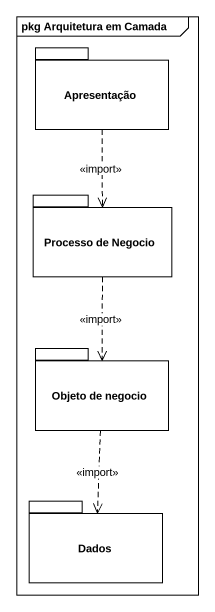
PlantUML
@startuml
mainframe pkg Arquitetura em Camada
package Apresentação {
}
package "Processo de Negocio" as Processo_de_Negocio {
}
package "Objeto de negocio" as Objeto_de_negocio {
}
package Dados {
}
Apresentação ..> Processo_de_Negocio : <<import>>
Processo_de_Negocio ..> Objeto_de_negocio : <<import>>
Objeto_de_negocio ..> Dados : <<import>>
@enduml
